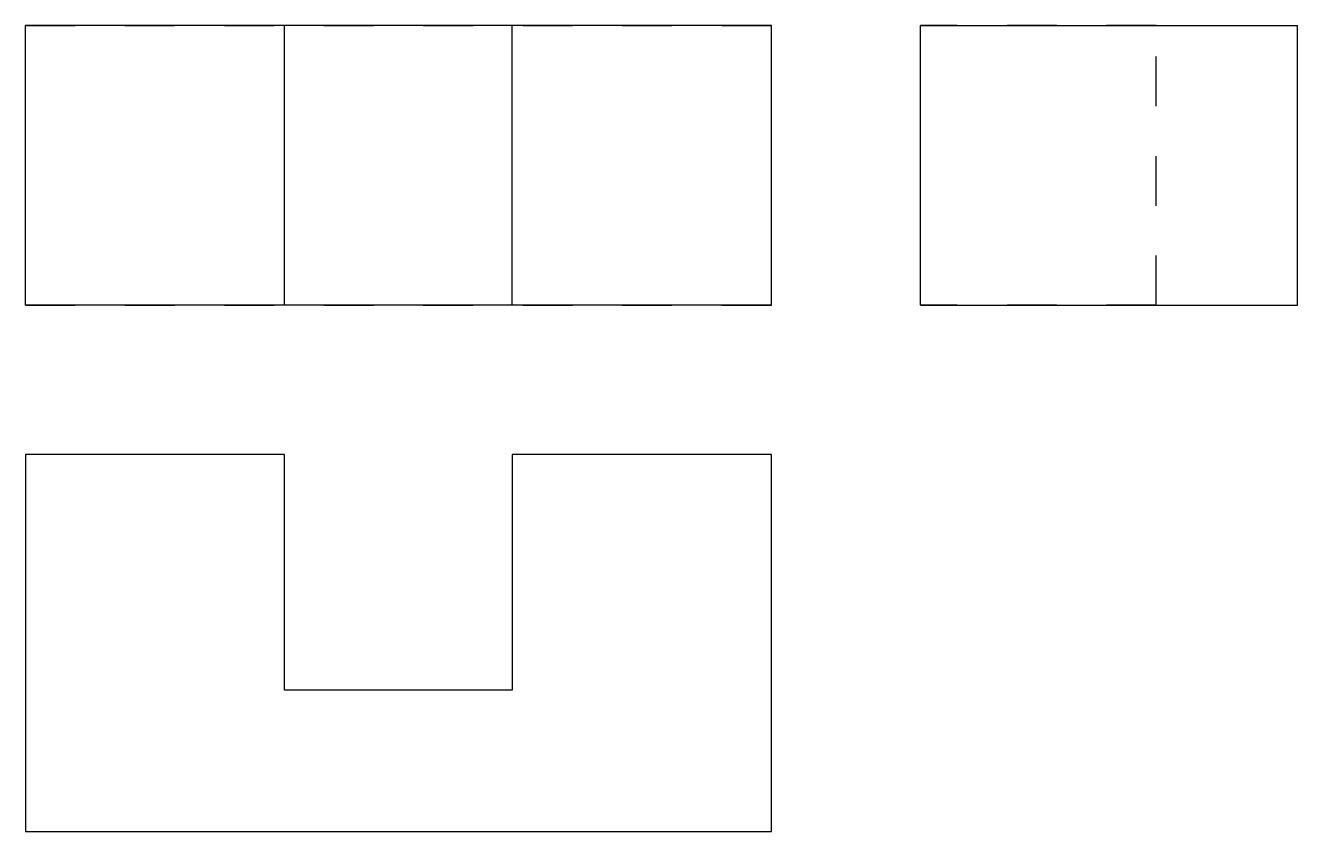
# Model space of a CAD drawing. Extents: x 0 to 2.56, y 0 to 1.62.
import ezdxf

# ---------------------------------------------------------------- set-up
doc = ezdxf.new("R2010")
doc.units = 0
doc.linetypes.add('HIDDEN', pattern=[0.075, 0.050025, -0.024975])
for name, color, linetype in [('FRONT', 7, 'CONTINUOUS'), ('FRONT_HID', 7, 'HIDDEN'), ('LEFT', 7, 'CONTINUOUS'), ('LEFT_HID', 7, 'HIDDEN'), ('TOP', 7, 'CONTINUOUS')]:
    doc.layers.add(name, color=color, linetype=linetype)

msp = doc.modelspace()

# ---------------------------------------------------------------- linework, layer by layer
at = {"layer": 'FRONT'}
for p, q in [((0.521053, 1.620395), (0, 1.620395)), ((0, 1.057895), (0, 1.620395)), ((0.757895, 1.620395), (0.521053, 1.620395)), ((0.521053, 1.057895), (0.521053, 1.620395)), ((0.978947, 1.620395), (0.757895, 1.620395)), ((1.5, 1.620395), (0.978947, 1.620395)), ((0.978947, 1.057895), (0.978947, 1.620395)), ((1.5, 1.057895), (1.5, 1.620395)), ((0.521053, 1.057895), (0, 1.057895)), ((0.757895, 1.057895), (0.521053, 1.057895)), ((0.978947, 1.057895), (0.757895, 1.057895)), ((1.5, 1.057895), (0.978947, 1.057895))]:
    msp.add_line(p, q, dxfattribs=at)
at = {"layer": 'FRONT_HID', "linetype": 'HIDDEN'}
for p, q in [((0, 1.620395), (1.5, 1.620395)), ((0, 1.057895), (1.5, 1.057895))]:
    msp.add_line(p, q, dxfattribs=at)
at = {"layer": 'LEFT'}
for p, q in [((1.8, 1.057895), (1.8, 1.620395)), ((1.8, 1.620395), (2.557895, 1.620395)), ((2.557895, 1.057895), (2.557895, 1.620395)), ((1.8, 1.057895), (2.557895, 1.057895))]:
    msp.add_line(p, q, dxfattribs=at)
at = {"layer": 'LEFT_HID', "linetype": 'HIDDEN'}
for p, q in [((1.8, 1.620395), (2.273684, 1.620395)), ((2.273684, 1.620395), (1.8, 1.620395)), ((2.273684, 1.057895), (2.273684, 1.620395)), ((2.273684, 1.057895), (2.273684, 1.620395)), ((2.273684, 1.057895), (2.273684, 1.620395)), ((1.8, 1.057895), (2.273684, 1.057895)), ((2.273684, 1.057895), (1.8, 1.057895))]:
    msp.add_line(p, q, dxfattribs=at)
at = {"layer": 'TOP'}
for p, q in [((0.521053, 0.757895), (0, 0.757895)), ((0, 0.757895), (0, 0)), ((0.521053, 0.284211), (0.521053, 0.757895)), ((1.5, 0.757895), (0.978947, 0.757895)), ((0.978947, 0.757895), (0.978947, 0.284211)), ((1.5, 0), (1.5, 0.757895)), ((0.757895, 0.284211), (0.521053, 0.284211)), ((0.978947, 0.284211), (0.757895, 0.284211)), ((0, 0), (1.5, 0))]:
    msp.add_line(p, q, dxfattribs=at)

doc.saveas('drawing.dxf')
